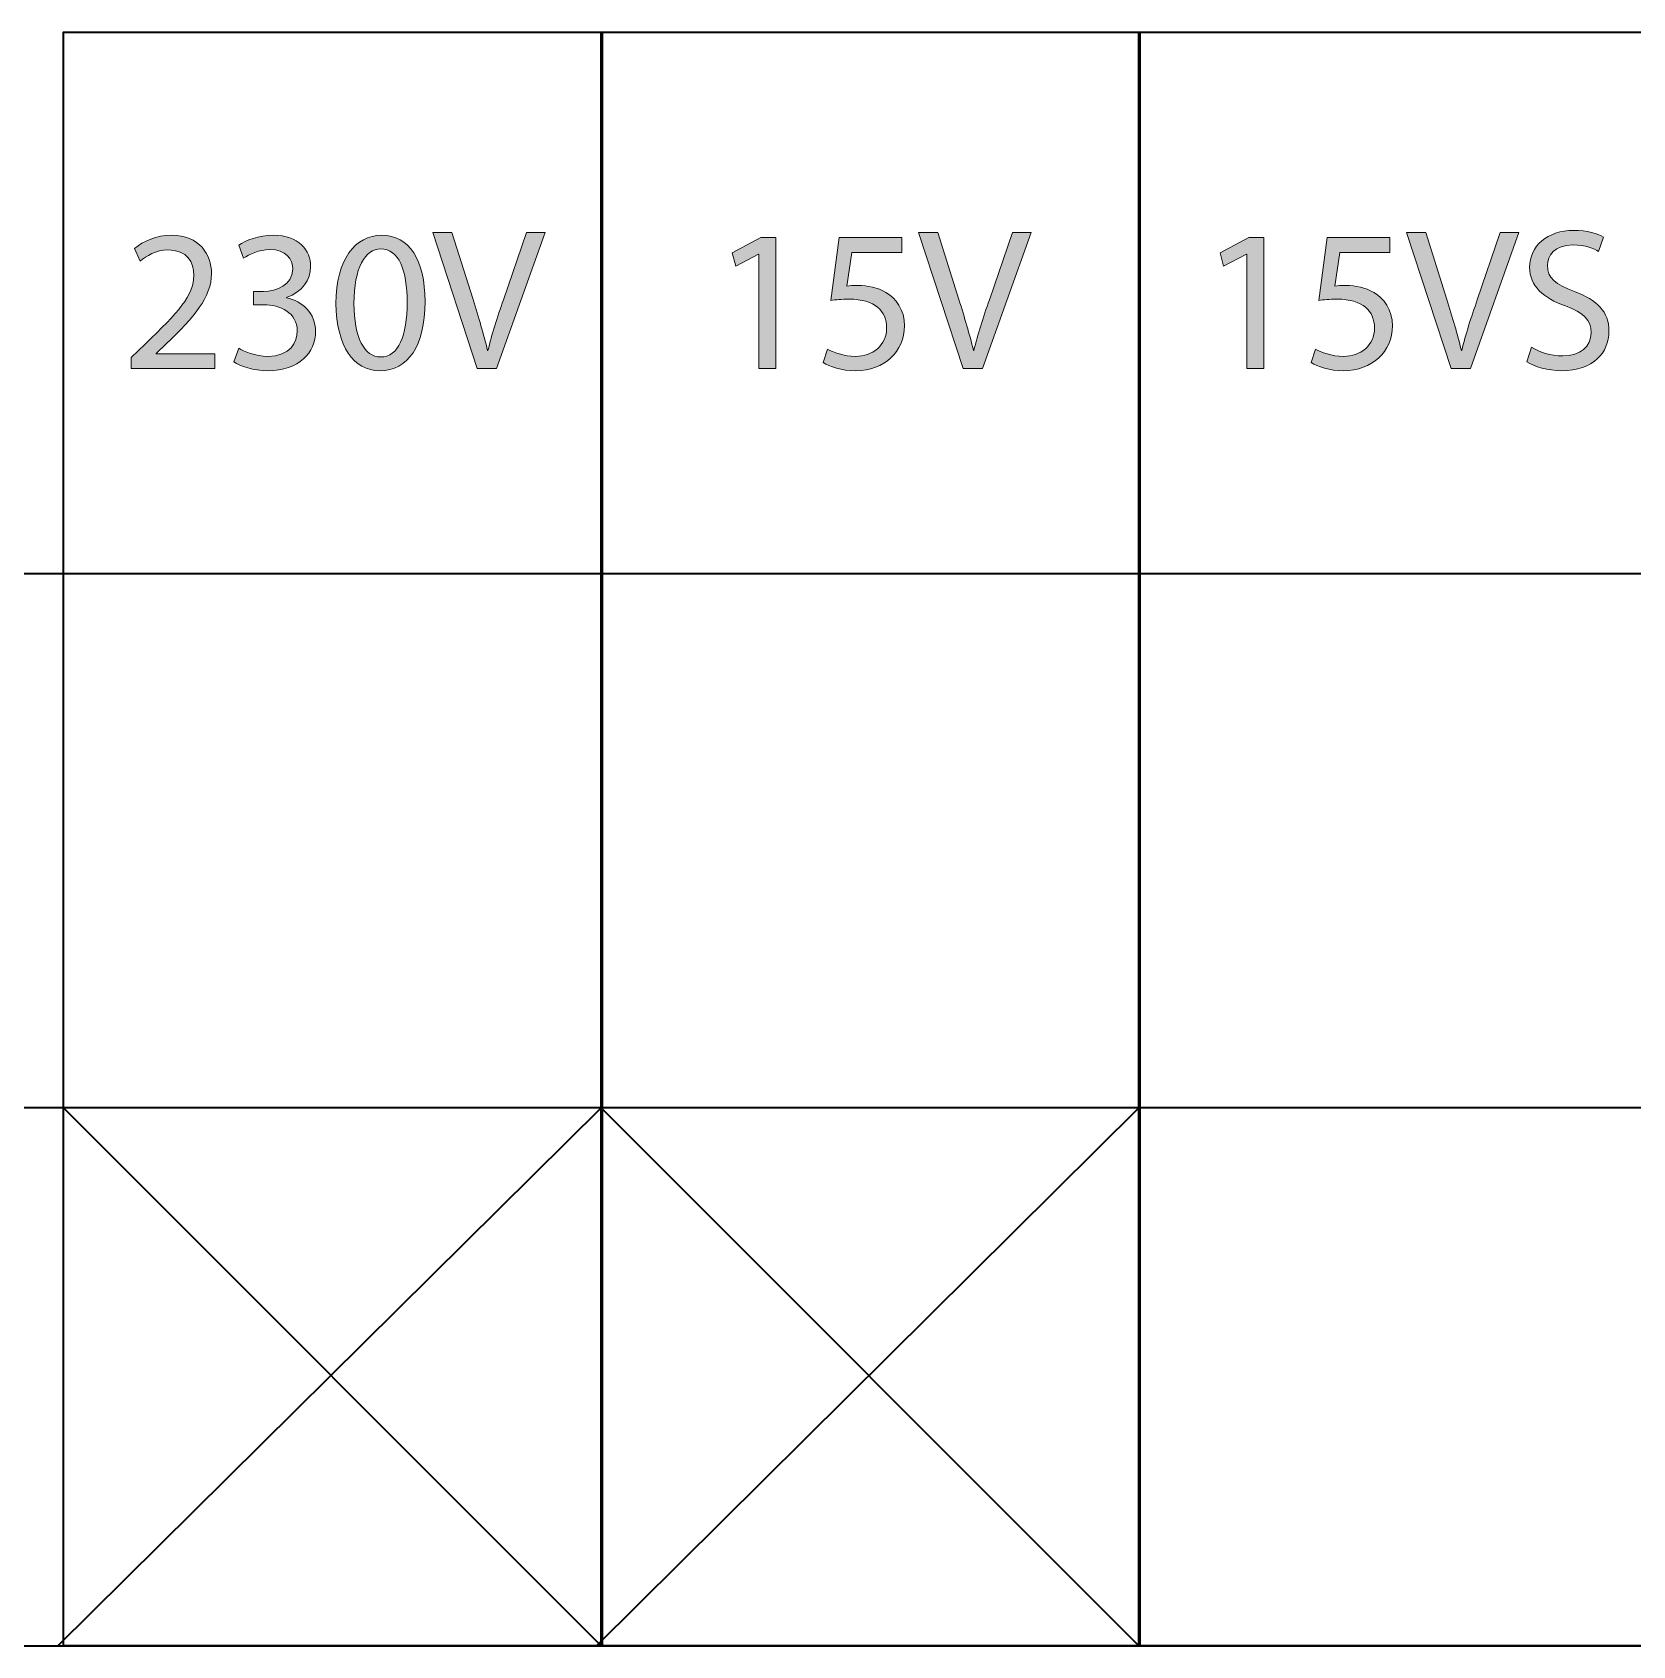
# Model space of a CAD drawing. Header units: inches. Extents: x 0 to 360, y -268 to 0.
# Drawn here: x 29.5 to 53.32, y -164 to -140 of the extents above; entities that cross this region are included whole.
import ezdxf

# ---------------------------------------------------------------- set-up
doc = ezdxf.new("R2010")
doc.units = ezdxf.units.IN
doc.header["$MEASUREMENT"] = 0
doc.layers.add('Layer 1', color=7, linetype='Continuous')

# ---------------------------------------------------------------- blocks, each defined once
blk = doc.blocks.new('block 4')
at = {"layer": 'Layer 1'}
h = blk.add_hatch(color=250, dxfattribs=at)
h.dxf.hatch_style = 2
edge = h.paths.add_edge_path()
edge.add_spline(control_points=[(30.969, -145.001), (30.969, -145.001), (30.969, -144.839), (30.969, -144.839), (30.969, -144.839), (31.176, -144.638), (31.176, -144.638), (31.673, -144.164), (31.901, -143.913), (31.901, -143.619), (31.901, -143.421), (31.808, -143.238), (31.517, -143.238), (31.341, -143.238), (31.194, -143.328), (31.104, -143.403), (31.104, -143.403), (31.02, -143.217), (31.02, -143.217), (31.152, -143.106), (31.346, -143.019), (31.568, -143.019), (31.988, -143.019), (32.165, -143.307), (32.165, -143.586), (32.165, -143.946), (31.904, -144.237), (31.493, -144.632), (31.493, -144.632), (31.341, -144.776), (31.341, -144.776), (31.341, -144.776), (31.341, -144.782), (31.341, -144.782), (31.341, -144.782), (32.213, -144.782), (32.213, -144.782), (32.213, -144.782), (32.213, -145.001), (32.213, -145.001), (32.213, -145.001), (30.969, -145.001), (30.969, -145.001)], knot_values=[0, 0, 0, 0, 1, 1, 1, 2, 2, 2, 3, 3, 3, 4, 4, 4, 5, 5, 5, 6, 6, 6, 7, 7, 7, 8, 8, 8, 9, 9, 9, 10, 10, 10, 11, 11, 11, 12, 12, 12, 13, 13, 13, 14, 14, 14, 14], degree=3, periodic=1)
h = blk.add_hatch(color=250, dxfattribs=at)
h.dxf.hatch_style = 2
edge = h.paths.add_edge_path()
edge.add_spline(control_points=[(32.57, -144.701), (32.645, -144.746), (32.816, -144.821), (33.002, -144.821), (33.337, -144.821), (33.445, -144.608), (33.442, -144.443), (33.439, -144.17), (33.193, -144.054), (32.939, -144.054), (32.939, -144.054), (32.792, -144.054), (32.792, -144.054), (32.792, -144.054), (32.792, -143.855), (32.792, -143.855), (32.792, -143.855), (32.939, -143.855), (32.939, -143.855), (33.131, -143.855), (33.374, -143.757), (33.374, -143.526), (33.374, -143.37), (33.274, -143.232), (33.032, -143.232), (32.876, -143.232), (32.726, -143.301), (32.642, -143.361), (32.642, -143.361), (32.57, -143.169), (32.57, -143.169), (32.675, -143.094), (32.873, -143.019), (33.083, -143.019), (33.466, -143.019), (33.64, -143.247), (33.64, -143.484), (33.64, -143.688), (33.517, -143.859), (33.28, -143.946), (33.28, -143.946), (33.28, -143.952), (33.28, -143.952), (33.52, -143.997), (33.712, -144.177), (33.715, -144.449), (33.715, -144.761), (33.469, -145.034), (33.005, -145.034), (32.786, -145.034), (32.594, -144.965), (32.498, -144.902), (32.498, -144.902), (32.57, -144.701), (32.57, -144.701)], knot_values=[0, 0, 0, 0, 1, 1, 1, 2, 2, 2, 3, 3, 3, 4, 4, 4, 5, 5, 5, 6, 6, 6, 7, 7, 7, 8, 8, 8, 9, 9, 9, 10, 10, 10, 11, 11, 11, 12, 12, 12, 13, 13, 13, 14, 14, 14, 15, 15, 15, 16, 16, 16, 17, 17, 17, 18, 18, 18, 18], degree=3, periodic=1)
h = blk.add_hatch(color=250, dxfattribs=at)
h.dxf.hatch_style = 2
edge = h.paths.add_edge_path()
edge.add_spline(control_points=[(35.343, -144.006), (35.343, -144.668), (35.094, -145.034), (34.666, -145.034), (34.285, -145.034), (34.024, -144.677), (34.018, -144.033), (34.018, -143.376), (34.303, -143.019), (34.699, -143.019), (35.107, -143.019), (35.343, -143.385), (35.343, -144.006)], knot_values=[0, 0, 0, 0, 1, 1, 1, 2, 2, 2, 3, 3, 3, 4, 4, 4, 4], degree=3, periodic=1)
edge = h.paths.add_edge_path()
edge.add_spline(control_points=[(34.285, -144.035), (34.285, -144.542), (34.441, -144.83), (34.681, -144.83), (34.948, -144.83), (35.077, -144.515), (35.077, -144.017), (35.077, -143.538), (34.957, -143.223), (34.681, -143.223), (34.453, -143.223), (34.285, -143.505), (34.285, -144.035)], knot_values=[0, 0, 0, 0, 1, 1, 1, 2, 2, 2, 3, 3, 3, 4, 4, 4, 4], degree=3, periodic=1)
h = blk.add_hatch(color=250, dxfattribs=at)
h.dxf.hatch_style = 2
edge = h.paths.add_edge_path()
edge.add_spline(control_points=[(36.12, -145.001), (36.12, -145.001), (35.457, -142.98), (35.457, -142.98), (35.457, -142.98), (35.742, -142.98), (35.742, -142.98), (35.742, -142.98), (36.057, -143.975), (36.057, -143.975), (36.141, -144.248), (36.216, -144.494), (36.273, -144.731), (36.273, -144.731), (36.279, -144.731), (36.279, -144.731), (36.336, -144.497), (36.417, -144.242), (36.51, -143.978), (36.51, -143.978), (36.852, -142.98), (36.852, -142.98), (36.852, -142.98), (37.131, -142.98), (37.131, -142.98), (37.131, -142.98), (36.408, -145.001), (36.408, -145.001), (36.408, -145.001), (36.12, -145.001), (36.12, -145.001)], knot_values=[0, 0, 0, 0, 1, 1, 1, 2, 2, 2, 3, 3, 3, 4, 4, 4, 5, 5, 5, 6, 6, 6, 7, 7, 7, 8, 8, 8, 9, 9, 9, 10, 10, 10, 10], degree=3, periodic=1)
at = {"layer": 'Layer 1', "lineweight": 0}
for points, knots in [([(30.969, -145.001), (30.969, -145.001), (30.969, -144.839), (30.969, -144.839), (30.969, -144.839), (31.176, -144.638), (31.176, -144.638), (31.673, -144.164), (31.901, -143.913), (31.901, -143.619), (31.901, -143.421), (31.808, -143.238), (31.517, -143.238), (31.341, -143.238), (31.194, -143.328), (31.104, -143.403), (31.104, -143.403), (31.02, -143.217), (31.02, -143.217), (31.152, -143.106), (31.346, -143.019), (31.568, -143.019), (31.988, -143.019), (32.165, -143.307), (32.165, -143.586), (32.165, -143.946), (31.904, -144.237), (31.493, -144.632), (31.493, -144.632), (31.341, -144.776), (31.341, -144.776), (31.341, -144.776), (31.341, -144.782), (31.341, -144.782), (31.341, -144.782), (32.213, -144.782), (32.213, -144.782), (32.213, -144.782), (32.213, -145.001), (32.213, -145.001), (32.213, -145.001), (30.969, -145.001), (30.969, -145.001)], [0, 0, 0, 0, 1, 1, 1, 2, 2, 2, 3, 3, 3, 4, 4, 4, 5, 5, 5, 6, 6, 6, 7, 7, 7, 8, 8, 8, 9, 9, 9, 10, 10, 10, 11, 11, 11, 12, 12, 12, 13, 13, 13, 14, 14, 14, 14]), ([(32.57, -144.701), (32.645, -144.746), (32.816, -144.821), (33.002, -144.821), (33.337, -144.821), (33.445, -144.608), (33.442, -144.443), (33.439, -144.17), (33.193, -144.054), (32.939, -144.054), (32.939, -144.054), (32.792, -144.054), (32.792, -144.054), (32.792, -144.054), (32.792, -143.855), (32.792, -143.855), (32.792, -143.855), (32.939, -143.855), (32.939, -143.855), (33.131, -143.855), (33.374, -143.757), (33.374, -143.526), (33.374, -143.37), (33.274, -143.232), (33.032, -143.232), (32.876, -143.232), (32.726, -143.301), (32.642, -143.361), (32.642, -143.361), (32.57, -143.169), (32.57, -143.169), (32.675, -143.094), (32.873, -143.019), (33.083, -143.019), (33.466, -143.019), (33.64, -143.247), (33.64, -143.484), (33.64, -143.688), (33.517, -143.859), (33.28, -143.946), (33.28, -143.946), (33.28, -143.952), (33.28, -143.952), (33.52, -143.997), (33.712, -144.177), (33.715, -144.449), (33.715, -144.761), (33.469, -145.034), (33.005, -145.034), (32.786, -145.034), (32.594, -144.965), (32.498, -144.902), (32.498, -144.902), (32.57, -144.701), (32.57, -144.701)], [0, 0, 0, 0, 1, 1, 1, 2, 2, 2, 3, 3, 3, 4, 4, 4, 5, 5, 5, 6, 6, 6, 7, 7, 7, 8, 8, 8, 9, 9, 9, 10, 10, 10, 11, 11, 11, 12, 12, 12, 13, 13, 13, 14, 14, 14, 15, 15, 15, 16, 16, 16, 17, 17, 17, 18, 18, 18, 18]), ([(35.343, -144.006), (35.343, -144.668), (35.094, -145.034), (34.666, -145.034), (34.285, -145.034), (34.024, -144.677), (34.018, -144.033), (34.018, -143.376), (34.303, -143.019), (34.699, -143.019), (35.107, -143.019), (35.343, -143.385), (35.343, -144.006)], [0, 0, 0, 0, 1, 1, 1, 2, 2, 2, 3, 3, 3, 4, 4, 4, 4]), ([(36.12, -145.001), (36.12, -145.001), (35.457, -142.98), (35.457, -142.98), (35.457, -142.98), (35.742, -142.98), (35.742, -142.98), (35.742, -142.98), (36.057, -143.975), (36.057, -143.975), (36.141, -144.248), (36.216, -144.494), (36.273, -144.731), (36.273, -144.731), (36.279, -144.731), (36.279, -144.731), (36.336, -144.497), (36.417, -144.242), (36.51, -143.978), (36.51, -143.978), (36.852, -142.98), (36.852, -142.98), (36.852, -142.98), (37.131, -142.98), (37.131, -142.98), (37.131, -142.98), (36.408, -145.001), (36.408, -145.001), (36.408, -145.001), (36.12, -145.001), (36.12, -145.001)], [0, 0, 0, 0, 1, 1, 1, 2, 2, 2, 3, 3, 3, 4, 4, 4, 5, 5, 5, 6, 6, 6, 7, 7, 7, 8, 8, 8, 9, 9, 9, 10, 10, 10, 10]), ([(34.285, -144.035), (34.285, -144.542), (34.441, -144.83), (34.681, -144.83), (34.948, -144.83), (35.077, -144.515), (35.077, -144.017), (35.077, -143.538), (34.957, -143.223), (34.681, -143.223), (34.453, -143.223), (34.285, -143.505), (34.285, -144.035)], [0, 0, 0, 0, 1, 1, 1, 2, 2, 2, 3, 3, 3, 4, 4, 4, 4])]:
    blk.add_open_spline(points, degree=3, knots=knots, dxfattribs=at)
blk = doc.blocks.new('block 10')
at = {"layer": 'Layer 1'}
h = blk.add_hatch(color=250, dxfattribs=at)
h.dxf.hatch_style = 2
edge = h.paths.add_edge_path()
edge.add_spline(control_points=[(50.612, -145.001), (50.612, -145.001), (49.949, -142.98), (49.949, -142.98), (49.949, -142.98), (50.234, -142.98), (50.234, -142.98), (50.234, -142.98), (50.549, -143.975), (50.549, -143.975), (50.633, -144.248), (50.708, -144.494), (50.765, -144.731), (50.765, -144.731), (50.771, -144.731), (50.771, -144.731), (50.828, -144.497), (50.909, -144.242), (51.002, -143.978), (51.002, -143.978), (51.343, -142.98), (51.343, -142.98), (51.343, -142.98), (51.622, -142.98), (51.622, -142.98), (51.622, -142.98), (50.9, -145.001), (50.9, -145.001), (50.9, -145.001), (50.612, -145.001), (50.612, -145.001)], knot_values=[0, 0, 0, 0, 1, 1, 1, 2, 2, 2, 3, 3, 3, 4, 4, 4, 5, 5, 5, 6, 6, 6, 7, 7, 7, 8, 8, 8, 9, 9, 9, 10, 10, 10, 10], degree=3, periodic=1)
h = blk.add_hatch(color=250, dxfattribs=at)
h.dxf.hatch_style = 2
edge = h.paths.add_edge_path()
edge.add_spline(control_points=[(51.808, -144.683), (51.925, -144.758), (52.093, -144.815), (52.273, -144.815), (52.54, -144.815), (52.696, -144.674), (52.696, -144.47), (52.696, -144.284), (52.588, -144.173), (52.315, -144.071), (51.985, -143.952), (51.781, -143.778), (51.781, -143.496), (51.781, -143.181), (52.042, -142.947), (52.435, -142.947), (52.639, -142.947), (52.792, -142.995), (52.879, -143.046), (52.879, -143.046), (52.807, -143.259), (52.807, -143.259), (52.744, -143.22), (52.609, -143.163), (52.426, -143.163), (52.15, -143.163), (52.045, -143.328), (52.045, -143.466), (52.045, -143.655), (52.168, -143.748), (52.447, -143.855), (52.789, -143.988), (52.96, -144.152), (52.96, -144.449), (52.96, -144.761), (52.732, -145.034), (52.255, -145.034), (52.06, -145.034), (51.847, -144.974), (51.739, -144.902), (51.739, -144.902), (51.808, -144.683), (51.808, -144.683)], knot_values=[0, 0, 0, 0, 1, 1, 1, 2, 2, 2, 3, 3, 3, 4, 4, 4, 5, 5, 5, 6, 6, 6, 7, 7, 7, 8, 8, 8, 9, 9, 9, 10, 10, 10, 11, 11, 11, 12, 12, 12, 13, 13, 13, 14, 14, 14, 14], degree=3, periodic=1)
h = blk.add_hatch(color=250, dxfattribs=at)
h.dxf.hatch_style = 2
h.paths.add_polyline_path([(47.571, -143.298), (47.565, -143.298), (47.226, -143.481), (47.175, -143.28), (47.601, -143.052), (47.826, -143.052), (47.826, -145.001), (47.571, -145.001)])
h = blk.add_hatch(color=250, dxfattribs=at)
h.dxf.hatch_style = 2
edge = h.paths.add_edge_path()
edge.add_spline(control_points=[(49.7, -143.274), (49.7, -143.274), (48.957, -143.274), (48.957, -143.274), (48.957, -143.274), (48.882, -143.775), (48.882, -143.775), (48.927, -143.769), (48.969, -143.766), (49.041, -143.766), (49.193, -143.766), (49.34, -143.796), (49.46, -143.871), (49.613, -143.955), (49.739, -144.126), (49.739, -144.368), (49.739, -144.749), (49.436, -145.034), (49.014, -145.034), (48.801, -145.034), (48.624, -144.974), (48.528, -144.914), (48.528, -144.914), (48.594, -144.713), (48.594, -144.713), (48.675, -144.761), (48.834, -144.821), (49.014, -144.821), (49.259, -144.821), (49.475, -144.659), (49.472, -144.398), (49.472, -144.146), (49.301, -143.97), (48.914, -143.97), (48.801, -143.97), (48.714, -143.978), (48.642, -143.988), (48.642, -143.988), (48.768, -143.052), (48.768, -143.052), (48.768, -143.052), (49.7, -143.052), (49.7, -143.052), (49.7, -143.052), (49.7, -143.274), (49.7, -143.274)], knot_values=[0, 0, 0, 0, 1, 1, 1, 2, 2, 2, 3, 3, 3, 4, 4, 4, 5, 5, 5, 6, 6, 6, 7, 7, 7, 8, 8, 8, 9, 9, 9, 10, 10, 10, 11, 11, 11, 12, 12, 12, 13, 13, 13, 14, 14, 14, 15, 15, 15, 15], degree=3, periodic=1)
at = {"layer": 'Layer 1', "lineweight": 0}
blk.add_lwpolyline([(47.571, -143.298), (47.565, -143.298), (47.226, -143.481), (47.175, -143.28), (47.601, -143.052), (47.826, -143.052), (47.826, -145.001), (47.571, -145.001), (47.571, -143.298)], dxfattribs=at)
for points, knots in [([(50.612, -145.001), (50.612, -145.001), (49.949, -142.98), (49.949, -142.98), (49.949, -142.98), (50.234, -142.98), (50.234, -142.98), (50.234, -142.98), (50.549, -143.975), (50.549, -143.975), (50.633, -144.248), (50.708, -144.494), (50.765, -144.731), (50.765, -144.731), (50.771, -144.731), (50.771, -144.731), (50.828, -144.497), (50.909, -144.242), (51.002, -143.978), (51.002, -143.978), (51.343, -142.98), (51.343, -142.98), (51.343, -142.98), (51.622, -142.98), (51.622, -142.98), (51.622, -142.98), (50.9, -145.001), (50.9, -145.001), (50.9, -145.001), (50.612, -145.001), (50.612, -145.001)], [0, 0, 0, 0, 1, 1, 1, 2, 2, 2, 3, 3, 3, 4, 4, 4, 5, 5, 5, 6, 6, 6, 7, 7, 7, 8, 8, 8, 9, 9, 9, 10, 10, 10, 10]), ([(51.808, -144.683), (51.925, -144.758), (52.093, -144.815), (52.273, -144.815), (52.54, -144.815), (52.696, -144.674), (52.696, -144.47), (52.696, -144.284), (52.588, -144.173), (52.315, -144.071), (51.985, -143.952), (51.781, -143.778), (51.781, -143.496), (51.781, -143.181), (52.042, -142.947), (52.435, -142.947), (52.639, -142.947), (52.792, -142.995), (52.879, -143.046), (52.879, -143.046), (52.807, -143.259), (52.807, -143.259), (52.744, -143.22), (52.609, -143.163), (52.426, -143.163), (52.15, -143.163), (52.045, -143.328), (52.045, -143.466), (52.045, -143.655), (52.168, -143.748), (52.447, -143.855), (52.789, -143.988), (52.96, -144.152), (52.96, -144.449), (52.96, -144.761), (52.732, -145.034), (52.255, -145.034), (52.06, -145.034), (51.847, -144.974), (51.739, -144.902), (51.739, -144.902), (51.808, -144.683), (51.808, -144.683)], [0, 0, 0, 0, 1, 1, 1, 2, 2, 2, 3, 3, 3, 4, 4, 4, 5, 5, 5, 6, 6, 6, 7, 7, 7, 8, 8, 8, 9, 9, 9, 10, 10, 10, 11, 11, 11, 12, 12, 12, 13, 13, 13, 14, 14, 14, 14]), ([(49.7, -143.274), (49.7, -143.274), (48.957, -143.274), (48.957, -143.274), (48.957, -143.274), (48.882, -143.775), (48.882, -143.775), (48.927, -143.769), (48.969, -143.766), (49.041, -143.766), (49.193, -143.766), (49.34, -143.796), (49.46, -143.871), (49.613, -143.955), (49.739, -144.126), (49.739, -144.368), (49.739, -144.749), (49.436, -145.034), (49.014, -145.034), (48.801, -145.034), (48.624, -144.974), (48.528, -144.914), (48.528, -144.914), (48.594, -144.713), (48.594, -144.713), (48.675, -144.761), (48.834, -144.821), (49.014, -144.821), (49.259, -144.821), (49.475, -144.659), (49.472, -144.398), (49.472, -144.146), (49.301, -143.97), (48.914, -143.97), (48.801, -143.97), (48.714, -143.978), (48.642, -143.988), (48.642, -143.988), (48.768, -143.052), (48.768, -143.052), (48.768, -143.052), (49.7, -143.052), (49.7, -143.052), (49.7, -143.052), (49.7, -143.274), (49.7, -143.274)], [0, 0, 0, 0, 1, 1, 1, 2, 2, 2, 3, 3, 3, 4, 4, 4, 5, 5, 5, 6, 6, 6, 7, 7, 7, 8, 8, 8, 9, 9, 9, 10, 10, 10, 11, 11, 11, 12, 12, 12, 13, 13, 13, 14, 14, 14, 15, 15, 15, 15])]:
    blk.add_open_spline(points, degree=3, knots=knots, dxfattribs=at)
blk = doc.blocks.new('block 11')
at = {"layer": 'Layer 1'}
h = blk.add_hatch(color=250, dxfattribs=at)
h.dxf.hatch_style = 2
edge = h.paths.add_edge_path()
edge.add_spline(control_points=[(43.351, -145.001), (43.351, -145.001), (42.688, -142.98), (42.688, -142.98), (42.688, -142.98), (42.973, -142.98), (42.973, -142.98), (42.973, -142.98), (43.288, -143.975), (43.288, -143.975), (43.372, -144.248), (43.447, -144.494), (43.504, -144.731), (43.504, -144.731), (43.51, -144.731), (43.51, -144.731), (43.567, -144.497), (43.648, -144.242), (43.741, -143.978), (43.741, -143.978), (44.083, -142.98), (44.083, -142.98), (44.083, -142.98), (44.361, -142.98), (44.361, -142.98), (44.361, -142.98), (43.639, -145.001), (43.639, -145.001), (43.639, -145.001), (43.351, -145.001), (43.351, -145.001)], knot_values=[0, 0, 0, 0, 1, 1, 1, 2, 2, 2, 3, 3, 3, 4, 4, 4, 5, 5, 5, 6, 6, 6, 7, 7, 7, 8, 8, 8, 9, 9, 9, 10, 10, 10, 10], degree=3, periodic=1)
h = blk.add_hatch(color=250, dxfattribs=at)
h.dxf.hatch_style = 2
h.paths.add_polyline_path([(40.311, -143.298), (40.305, -143.298), (39.966, -143.481), (39.915, -143.28), (40.341, -143.052), (40.565, -143.052), (40.565, -145.001), (40.311, -145.001)])
h = blk.add_hatch(color=250, dxfattribs=at)
h.dxf.hatch_style = 2
edge = h.paths.add_edge_path()
edge.add_spline(control_points=[(42.439, -143.274), (42.439, -143.274), (41.696, -143.274), (41.696, -143.274), (41.696, -143.274), (41.621, -143.775), (41.621, -143.775), (41.666, -143.769), (41.708, -143.766), (41.78, -143.766), (41.933, -143.766), (42.08, -143.796), (42.199, -143.871), (42.352, -143.955), (42.478, -144.126), (42.478, -144.368), (42.478, -144.749), (42.176, -145.034), (41.753, -145.034), (41.54, -145.034), (41.363, -144.974), (41.267, -144.914), (41.267, -144.914), (41.333, -144.713), (41.333, -144.713), (41.414, -144.761), (41.573, -144.821), (41.753, -144.821), (41.999, -144.821), (42.214, -144.659), (42.212, -144.398), (42.212, -144.146), (42.041, -143.97), (41.654, -143.97), (41.54, -143.97), (41.453, -143.978), (41.381, -143.988), (41.381, -143.988), (41.507, -143.052), (41.507, -143.052), (41.507, -143.052), (42.439, -143.052), (42.439, -143.052), (42.439, -143.052), (42.439, -143.274), (42.439, -143.274)], knot_values=[0, 0, 0, 0, 1, 1, 1, 2, 2, 2, 3, 3, 3, 4, 4, 4, 5, 5, 5, 6, 6, 6, 7, 7, 7, 8, 8, 8, 9, 9, 9, 10, 10, 10, 11, 11, 11, 12, 12, 12, 13, 13, 13, 14, 14, 14, 15, 15, 15, 15], degree=3, periodic=1)
at = {"layer": 'Layer 1', "lineweight": 0}
blk.add_lwpolyline([(40.311, -143.298), (40.305, -143.298), (39.966, -143.481), (39.915, -143.28), (40.341, -143.052), (40.565, -143.052), (40.565, -145.001), (40.311, -145.001), (40.311, -143.298)], dxfattribs=at)
for points, knots in [([(43.351, -145.001), (43.351, -145.001), (42.688, -142.98), (42.688, -142.98), (42.688, -142.98), (42.973, -142.98), (42.973, -142.98), (42.973, -142.98), (43.288, -143.975), (43.288, -143.975), (43.372, -144.248), (43.447, -144.494), (43.504, -144.731), (43.504, -144.731), (43.51, -144.731), (43.51, -144.731), (43.567, -144.497), (43.648, -144.242), (43.741, -143.978), (43.741, -143.978), (44.083, -142.98), (44.083, -142.98), (44.083, -142.98), (44.361, -142.98), (44.361, -142.98), (44.361, -142.98), (43.639, -145.001), (43.639, -145.001), (43.639, -145.001), (43.351, -145.001), (43.351, -145.001)], [0, 0, 0, 0, 1, 1, 1, 2, 2, 2, 3, 3, 3, 4, 4, 4, 5, 5, 5, 6, 6, 6, 7, 7, 7, 8, 8, 8, 9, 9, 9, 10, 10, 10, 10]), ([(42.439, -143.274), (42.439, -143.274), (41.696, -143.274), (41.696, -143.274), (41.696, -143.274), (41.621, -143.775), (41.621, -143.775), (41.666, -143.769), (41.708, -143.766), (41.78, -143.766), (41.933, -143.766), (42.08, -143.796), (42.199, -143.871), (42.352, -143.955), (42.478, -144.126), (42.478, -144.368), (42.478, -144.749), (42.176, -145.034), (41.753, -145.034), (41.54, -145.034), (41.363, -144.974), (41.267, -144.914), (41.267, -144.914), (41.333, -144.713), (41.333, -144.713), (41.414, -144.761), (41.573, -144.821), (41.753, -144.821), (41.999, -144.821), (42.214, -144.659), (42.212, -144.398), (42.212, -144.146), (42.041, -143.97), (41.654, -143.97), (41.54, -143.97), (41.453, -143.978), (41.381, -143.988), (41.381, -143.988), (41.507, -143.052), (41.507, -143.052), (41.507, -143.052), (42.439, -143.052), (42.439, -143.052), (42.439, -143.052), (42.439, -143.274), (42.439, -143.274)], [0, 0, 0, 0, 1, 1, 1, 2, 2, 2, 3, 3, 3, 4, 4, 4, 5, 5, 5, 6, 6, 6, 7, 7, 7, 8, 8, 8, 9, 9, 9, 10, 10, 10, 11, 11, 11, 12, 12, 12, 13, 13, 13, 14, 14, 14, 15, 15, 15, 15])]:
    blk.add_open_spline(points, degree=3, knots=knots, dxfattribs=at)
blk = doc.blocks.new('block 2')
at = {"layer": 'Layer 1', "color": 250, "lineweight": 35}
for points in [[(37.978, -164.001), (29.963, -164.001), (29.963, -140), (37.978, -140), (37.978, -164.001)], [(45.978, -164.001), (37.963, -164.001), (37.963, -140), (45.978, -140), (45.978, -164.001)], [(53.978, -164.001), (45.963, -164.001), (45.963, -140), (53.978, -140), (53.978, -164.001)], [(101.926, -156.001), (10, -156.001), (10, -148.053), (101.926, -148.053), (101.926, -156.001)], [(101.926, -156.001), (10, -156.001), (10, -164.001), (101.926, -164.001), (101.926, -156.001)], [(29.878, -164.001), (37.963, -156.001)], [(29.963, -156.001), (37.963, -164.001)], [(37.893, -164.001), (45.963, -156.001)], [(37.963, -156.001), (45.963, -164.001)]]:
    blk.add_lwpolyline(points, dxfattribs=at)
at = {"layer": 'Layer 1'}
for name in ['block 4', 'block 11', 'block 10']:
    blk.add_blockref(name, (0, 0), dxfattribs=at)

msp = doc.modelspace()

# ---------------------------------------------------------------- block references
at = {"layer": 'Layer 1'}
msp.add_blockref('block 2', (0, 0), dxfattribs=at)

doc.saveas('drawing.dxf')
